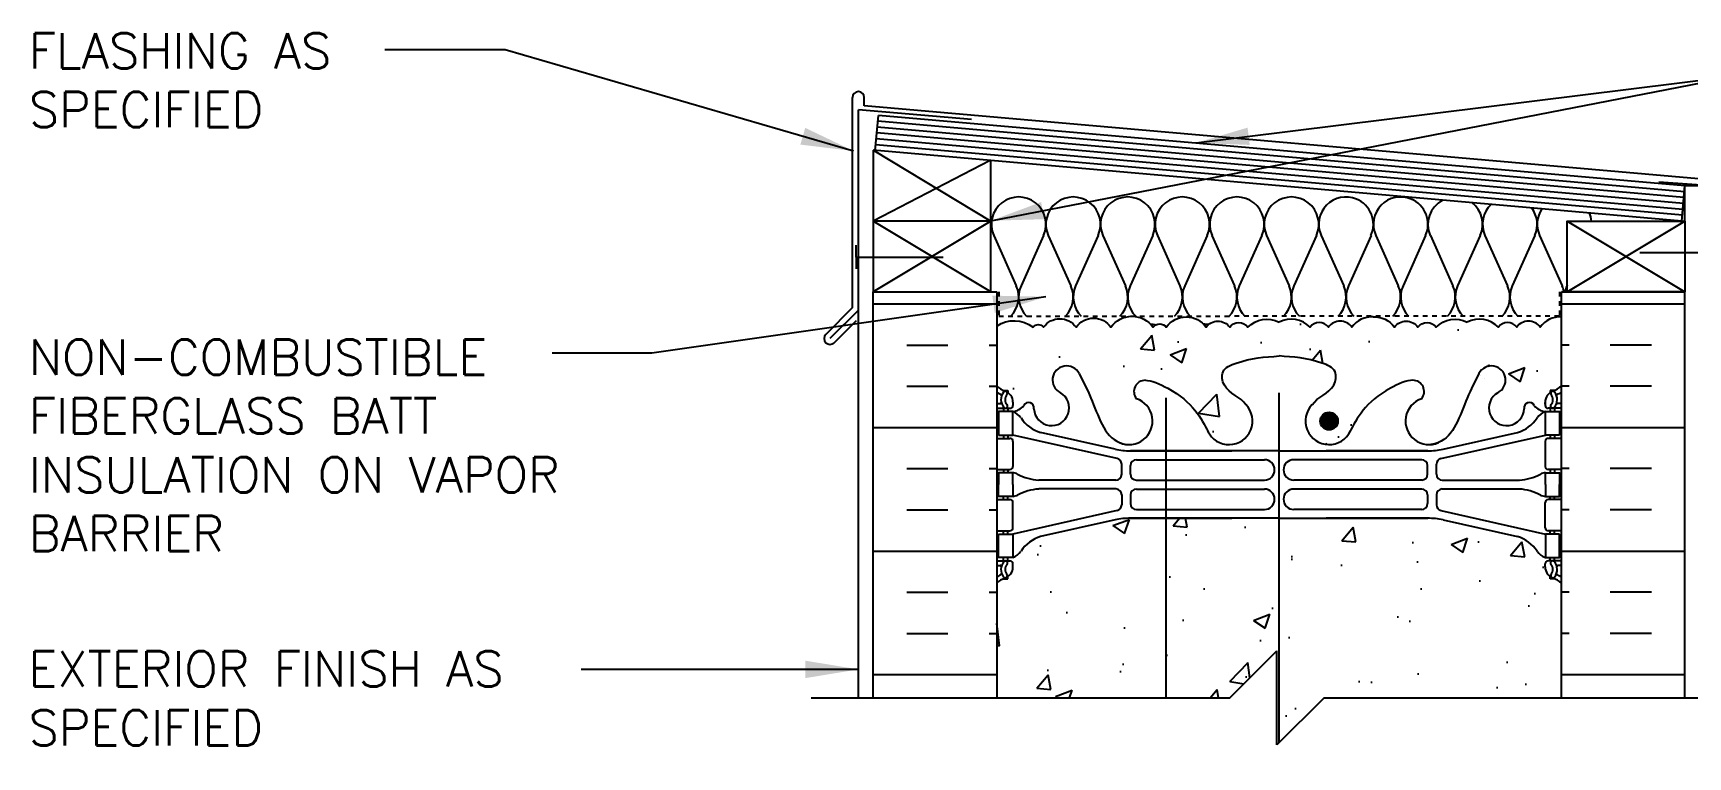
# Model space of a CAD drawing. Header units: inches. Extents: x 386 to 486, y 202 to 274.
# Drawn here: x 431.73 to 466.9, y 258.63 to 274 of the extents above; entities that cross this region are included whole.
import ezdxf

# ---------------------------------------------------------------- set-up
doc = ezdxf.new("R2010")
doc.units = ezdxf.units.IN
doc.header["$LTSCALE"] = 0.5
doc.header["$MEASUREMENT"] = 0
doc.linetypes.add('DASHED2', pattern=[0.375, 0.25, -0.125])
for name, color, linetype in [('HATCH', 12, 'Continuous'), ('line25', 2, 'Continuous'), ('LINE3', 3, 'Continuous'), ('LINE50', 5, 'Continuous'), ('LINE9', 9, 'Continuous'), ('TEXT', 4, 'Continuous'), ('Web_Edge', 9, 'Continuous')]:
    doc.layers.add(name, color=color, linetype=linetype)
doc.styles.add('DIM', font='romans.shx', dxfattribs={"width": 0.7})
doc.styles.add('ROMANS', font='romans.shx', dxfattribs={"height": 1.125})
doc.dimstyles.new('ext_12', dxfattribs={"dimscale": 12, "dimtxt": 0.09375, "dimasz": 0.09375, "dimexe": 0.09375, "dimexo": 0.0625, "dimgap": 0.0625, "dimtad": 1, "dimdec": 1, "dimzin": 3, "dimdsep": 46, "dimlunit": 4, "dimtxsty": 'DIM', "dimcen": 0.09, "dimdle": 0.09375, "dimclrt": 4, "dimadec": 0, "dimazin": 0, "dimtfac": 1, "dimtdec": 1, "dimtmove": 2, "dimatfit": 3, "dimfxl": 1, "dimfrac": 2, "dimtolj": 1, "dimtzin": 0, "dimarcsym": 0})
pattern_1 = [(50, (0, 0), (3.586301, -0.31376), [0.375, -4.125]), (355, (0, 0), (-0.693757, 3.76096), [0.3, -3.3]), (100.45144, (0.299, -0.026), (2.892544, 3.4472), [0.3187, -3.50571]), (46.1842, (0, 1), (5.336207, -0.827596), [0.5625, -6.1875]), (96.6356, (0.4447, 0.931), (4.67331, 4.870593), [0.47805, -5.25857]), (351.1842, (0, 1), (4.67331, 4.870593), [0.45, -4.95]), (21, (0.5, 0.75), (2.984535, -2.013094), [0.375, -4.125]), (326, (0.5, 0.75), (1.216577, 3.62575), [0.3, -3.3]), (71.45144, (0.7487, 0.5822), (4.201112, 1.612656), [0.3187, -3.50571]), (37.5, (0, 0), (0.0607993, 1.6644693), [0, -3.26, 0, -3.35, 0, -3.3125]), (7.5, (0, 0), (1.3153477, 1.9720586), [0, -1.91, 0, -3.185, 0, -1.2625]), (327.5, (-1.115, 0), (2.6691122, -0.1127744), [0, -1.25, 0, -3.9, 0, -5.175]), (317.5, (-1.615, 0), (2.915931, 0.500525), [0, -1.625, 0, -2.59, 0, -3.675])]

msp = doc.modelspace()

# ---------------------------------------------------------------- hatches: boundary and pattern name
at = {"layer": 'HATCH'}
h = msp.add_hatch(dxfattribs=at)
h.set_pattern_fill('INSUL', color=256, scale=7, style=0)
h.set_pattern_definition([(0, (-2473.9538, -146.501), (0, 2.625), []), (0, (-2473.9538, -145.626), (0, 2.625), [0.875, -0.875]), (0, (-2473.9538, -144.751), (0, 2.625), [0.875, -0.875])])
h.paths.add_polyline_path([(449.583, 259.883), (452.208, 259.883), (452.208, 268.508), (451.52, 268.508), (451.52, 269.008), (450.02, 269.008), (450.02, 268.508), (449.583, 268.508)])
h = msp.add_hatch(dxfattribs=at)
h.set_pattern_fill('INSUL', color=256, scale=7, style=0)
h.set_pattern_definition([(180, (3390.3694, -146.501), (0, 2.625), []), (180, (3390.3694, -145.626), (0, 2.625), [0.875, -0.875]), (180, (3390.3694, -144.751), (0, 2.625), [0.875, -0.875])])
h.paths.add_polyline_path([(464.208, 259.883), (466.833, 259.883), (466.833, 268.508), (466.395, 268.508), (466.395, 269.008), (464.895, 269.008), (464.895, 268.508), (464.208, 268.508)])
h = msp.add_hatch(dxfattribs=at)
h.set_pattern_fill('AR-CONC', color=256, scale=0.5)
h.set_pattern_definition(pattern_1)
edge = h.paths.add_edge_path()
edge.add_arc((464.18, 267.458), 0.517, 86.8807, 145)
edge.add_arc((463.507, 267.579), 0.305, 35, 145)
edge.add_arc((463.063, 267.619), 0.236, 35, 145)
edge.add_arc((462.469, 267.371), 0.554, 43.7294, 118.173)
edge.add_arc((461.946, 267.371), 0.554, 61.827, 136.2706)
edge.add_arc((461.352, 267.619), 0.236, 35, 145)
edge.add_arc((460.909, 267.579), 0.305, 35, 145)
edge.add_arc((460.236, 267.458), 0.517, 35, 93.1193)
edge.add_arc((460.18, 267.458), 0.517, 86.8807, 145)
edge.add_arc((459.507, 267.579), 0.305, 35, 145)
edge.add_arc((459.063, 267.619), 0.236, 35, 145)
edge.add_arc((458.469, 267.371), 0.554, 43.7294, 118.173)
edge.add_arc((457.946, 267.371), 0.554, 61.827, 136.2706)
edge.add_arc((457.352, 267.619), 0.236, 35, 145)
edge.add_arc((456.909, 267.579), 0.305, 35, 145)
edge.add_arc((456.236, 267.458), 0.517, 35, 145)
edge.add_arc((455.672, 267.656), 0.172, 35, 145)
edge.add_arc((455.083, 267.441), 0.546, 35, 145)
edge.add_arc((454.266, 267.495), 0.451, 35, 145)
edge.add_arc((453.55, 267.512), 0.423, 35, 145)
edge.add_arc((453.093, 267.677), 0.135, 35, 145)
edge.add_arc((452.578, 267.227), 0.665, 52.4676, 123.7755)
edge.add_line((452.208, 267.78), (452.208, 266.508))
edge.add_arc((452.554, 266.869), 0.5, 226.2109, 246.4218)
edge.add_line((452.354, 266.411), (452.444, 266.411))
edge.add_line((452.444, 266.411), (452.444, 266.369))
edge.add_arc((452.304, 266.162), 0.25, 0, 55.9442, ccw=False)
edge.add_line((452.554, 266.162), (452.554, 266.095))
edge.add_arc((452.491, 266.095), 0.0625, -90, 0, ccw=False)
edge.add_line((452.491, 266.032), (452.444, 266.032))
edge.add_line((452.444, 266.032), (452.444, 265.962))
edge.add_line((452.444, 265.962), (452.549, 265.962))
edge.add_arc((452.511, 266.312), 0.352, 276.1291, 321.5331)
edge.add_arc((452.888, 266.044), 0.113, -12.1844, 154.0569, ccw=False)
edge.add_arc((453.374, 266.039), 0.375, 182.9237, 419.8675)
edge.add_arc((453.694, 266.632), 0.3, 27.597, 243.9425, ccw=False)
edge.add_spline(control_points=[(453.96, 266.771), (454.046, 266.605), (454.299, 266.115), (454.493, 265.434), (454.819, 265.303)], knot_values=[0, 0, 0, 0, 0.579211, 1.703896, 1.703896, 1.703896, 1.703896], degree=3, periodic=0)
edge.add_spline(control_points=[(454.819, 265.303), (454.868, 265.283), (454.923, 265.271), (454.979, 265.262)], knot_values=[1.703896, 1.703896, 1.703896, 1.703896, 1.875321, 1.875321, 1.875321, 1.875321], degree=3, periodic=0)
edge.add_arc((455.02, 265.761), 0.5, 265.2926, 431.7937)
edge.add_arc((455.367, 266.386), 0.242, 90, 218.2327, ccw=False)
edge.add_spline(control_points=[(455.367, 266.628), (455.488, 266.63), (456.307, 266.278), (456.552, 265.831), (456.691, 265.551)], knot_values=[0.038125, 0.038125, 0.038125, 0.038125, 0.320663, 1.237398, 1.237398, 1.237398, 1.237398], degree=3, periodic=0)
edge.add_spline(control_points=[(456.701, 265.532), (456.698, 265.538), (456.695, 265.545), (456.691, 265.551)], knot_values=[1.237398, 1.237398, 1.237398, 1.237398, 1.258119, 1.258119, 1.258119, 1.258119], degree=3, periodic=0)
edge.add_arc((457.145, 265.761), 0.5, 208.0183, 404.1875)
edge.add_spline(control_points=[(457.504, 266.109), (457.396, 266.272), (457.036, 266.363), (456.96, 266.858), (457.508, 267.094), (457.912, 267.123), (458.208, 267.144)], knot_values=[0.229407, 0.229407, 0.229407, 0.229407, 0.844432, 1.128849, 1.464331, 2.389004, 2.389004, 2.389004, 2.389004], degree=3, periodic=0)
edge.add_spline(control_points=[(458.208, 267.144), (458.504, 267.123), (458.908, 267.094), (459.456, 266.858), (459.379, 266.363), (459.019, 266.272), (458.912, 266.109)], knot_values=[0.229407, 0.229407, 0.229407, 0.229407, 1.15408, 1.489562, 1.773979, 2.389004, 2.389004, 2.389004, 2.389004], degree=3, periodic=0)
edge.add_arc((459.27, 265.761), 0.5, 135.8125, 331.9817)
edge.add_spline(control_points=[(459.715, 265.532), (459.718, 265.538), (459.721, 265.545), (459.724, 265.551)], knot_values=[1.237398, 1.237398, 1.237398, 1.237398, 1.258119, 1.258119, 1.258119, 1.258119], degree=3, periodic=0)
edge.add_spline(control_points=[(459.724, 265.551), (459.864, 265.831), (460.109, 266.278), (460.928, 266.63), (461.049, 266.628)], knot_values=[0.038125, 0.038125, 0.038125, 0.038125, 0.95486, 1.237398, 1.237398, 1.237398, 1.237398], degree=3, periodic=0)
edge.add_arc((461.049, 266.386), 0.242, -38.2327, 90, ccw=False)
edge.add_arc((461.395, 265.761), 0.5, 108.2063, 274.7074)
edge.add_spline(control_points=[(461.436, 265.262), (461.493, 265.271), (461.547, 265.283), (461.597, 265.303)], knot_values=[1.703896, 1.703896, 1.703896, 1.703896, 1.875321, 1.875321, 1.875321, 1.875321], degree=3, periodic=0)
edge.add_spline(control_points=[(461.597, 265.303), (461.923, 265.434), (462.117, 266.115), (462.37, 266.605), (462.456, 266.771)], knot_values=[0, 0, 0, 0, 1.124685, 1.703896, 1.703896, 1.703896, 1.703896], degree=3, periodic=0)
edge.add_arc((462.722, 266.632), 0.3, -63.9425, 153.0565, ccw=False)
edge.add_arc((463.042, 266.039), 0.375, 120.1325, 357.0763)
edge.add_arc((463.527, 266.044), 0.113, 25.9431, 192.1844, ccw=False)
edge.add_arc((463.904, 266.312), 0.352, 218.4669, 263.8709)
edge.add_line((463.867, 265.962), (463.972, 265.962))
edge.add_line((463.972, 265.962), (463.972, 266.032))
edge.add_line((463.972, 266.032), (463.924, 266.032))
edge.add_arc((463.924, 266.095), 0.0625, 180, 270, ccw=False)
edge.add_line((463.862, 266.095), (463.862, 266.162))
edge.add_arc((464.112, 266.162), 0.25, 124.0558, 180, ccw=False)
edge.add_line((463.972, 266.369), (463.972, 266.411))
edge.add_line((463.972, 266.411), (464.062, 266.411))
edge.add_arc((463.862, 266.869), 0.5, 293.5782, 313.7891)
edge.add_line((464.208, 266.508), (464.208, 267.974))
h = msp.add_hatch(dxfattribs=at)
h.set_pattern_fill('AR-CONC', color=256, scale=0.5)
h.set_pattern_definition(pattern_1)
h.paths.add_polyline_path([(464.208, 262.316, 0.088416), (464.062, 262.413), (463.972, 262.413), (463.972, 262.455, -0.249069), (463.862, 262.662), (463.862, 262.73, -0.414214), (463.924, 262.792), (463.972, 262.792), (463.972, 262.862), (463.867, 262.862, -0.168672), (463.681, 263.012, 0.17445), (463.273, 263.308), (461.693, 263.661, 0.054974), (461.366, 263.697), (458.208, 263.697), (455.05, 263.697, 0.054974), (454.723, 263.661), (453.142, 263.308, 0.17445), (452.735, 263.012, -0.168672), (452.549, 262.862), (452.444, 262.862), (452.444, 262.792), (452.491, 262.792, -0.414214), (452.554, 262.73), (452.554, 262.662, -0.249069), (452.444, 262.455), (452.444, 262.413), (452.354, 262.413, 0.088416), (452.208, 262.316), (452.208, 259.883), (457.164, 259.883), (458.164, 260.883), (458.164, 258.883), (459.164, 259.883), (464.208, 259.883)])
h.paths.add_polyline_path([(454.433, 246.336), (452.573, 246.336), (452.573, 243.883), (454.433, 243.883)])
h.paths.add_polyline_path([(457.958, 243.572), (455.05, 243.572, 0.054974), (454.723, 243.536), (453.142, 243.183, 0.17445), (452.735, 242.887, -0.168672), (452.549, 242.737), (452.444, 242.737), (452.444, 242.667), (452.491, 242.667, -0.414214), (452.554, 242.605), (452.554, 242.537, -0.249069), (452.444, 242.33), (452.444, 242.288), (452.354, 242.288, 0.088416), (452.208, 242.191), (452.208, 236.576, 0.088416), (452.354, 236.479), (452.444, 236.479), (452.444, 236.437, -0.249069), (452.554, 236.23), (452.554, 236.162, -0.414214), (452.491, 236.1), (452.444, 236.1), (452.444, 236.03), (452.549, 236.03, -0.168672), (452.735, 235.88, 0.17445), (453.142, 235.584), (454.723, 235.231, 0.054974), (455.05, 235.195), (458.208, 235.195), (461.366, 235.195, 0.054974), (461.693, 235.231), (463.273, 235.584, 0.17445), (463.681, 235.88, -0.168672), (463.867, 236.03), (463.972, 236.03), (463.972, 236.1), (463.924, 236.1, -0.414214), (463.862, 236.162), (463.862, 236.23, -0.249069), (463.972, 236.437), (463.972, 236.479), (464.062, 236.479, 0.088416), (464.208, 236.576), (464.208, 242.191, 0.088416), (464.062, 242.288), (463.972, 242.288), (463.972, 242.33, -0.249069), (463.862, 242.537), (463.862, 242.605, -0.414214), (463.924, 242.667), (463.972, 242.667), (463.972, 242.737), (463.867, 242.737, -0.168672), (463.681, 242.887, 0.17445), (463.273, 243.183), (461.693, 243.536, 0.054974), (461.366, 243.572), (458.458, 243.572), (458.458, 239.831), (458.736, 239.831), (458.736, 239.605), (458.477, 239.605), (458.208, 239.605), (457.679, 239.605), (457.679, 239.831), (457.958, 239.831)])
h.paths.add_polyline_path([(463.273, 225.183), (461.693, 225.536, 0.054974), (461.366, 225.572), (458.208, 225.572), (455.05, 225.572, 0.054974), (454.723, 225.536), (453.142, 225.183, 0.17445), (452.735, 224.887, -0.168672), (452.549, 224.737), (452.444, 224.737), (452.444, 224.667), (452.491, 224.667, -0.414214), (452.554, 224.605), (452.554, 224.537, -0.249069), (452.444, 224.33), (452.444, 224.288), (452.354, 224.288, 0.088416), (452.208, 224.191), (452.208, 221.386), (457.208, 221.386), (458.208, 222.386), (458.208, 221.386), (458.208, 220.386), (459.208, 221.386), (464.208, 221.386), (464.208, 224.191, 0.088416), (464.062, 224.288), (463.972, 224.288), (463.972, 224.33, -0.249069), (463.862, 224.537), (463.862, 224.605, -0.414214), (463.924, 224.667), (463.972, 224.667), (463.972, 224.737), (463.867, 224.737, -0.168672), (463.681, 224.887, 0.17445)])
at = {"layer": 'LINE3'}
h = msp.add_hatch(color=256, dxfattribs=at)
h.paths.add_polyline_path([(459.455, 265.795, 0.831395), (459.086, 265.795)])
h.paths.add_polyline_path([(459.458, 265.761, 0.045935), (459.455, 265.795), (459.086, 265.795, 0.045935), (459.083, 265.761, 1)])

# ---------------------------------------------------------------- linework, layer by layer
at = {"layer": 'HATCH'}
for p, q in [((449.145, 268.171), (449.145, 272.633)), ((449.395, 272.457), (449.395, 272.633)), ((449.27, 268.119), (449.27, 272.374)), ((451.674, 272.164), (449.27, 272.374)), ((467.914, 270.837), (449.395, 272.457)), ((466.8, 270.382), (449.661, 271.882)), ((466.811, 270.507), (449.672, 272.006)), ((466.822, 270.631), (449.683, 272.131)), ((449.598, 271.511), (452.083, 270.008)), ((466.778, 270.133), (449.639, 271.632)), ((466.789, 270.258), (449.65, 271.757)), ((452.072, 271.294), (449.583, 270.008)), ((467.583, 270.742), (466.276, 270.834)), ((452.083, 268.508), (449.583, 270.008)), ((452.083, 270.008), (449.583, 268.508)), ((452.146, 269.705), (452.625, 268.632)), ((453.205, 269.705), (452.726, 268.631)), ((453.305, 269.705), (453.784, 268.632)), ((454.364, 269.705), (453.885, 268.631)), ((454.465, 269.705), (454.944, 268.632)), ((455.523, 269.705), (455.045, 268.631)), ((455.624, 269.705), (456.103, 268.632)), ((456.683, 269.705), (456.204, 268.631)), ((456.783, 269.705), (457.263, 268.632)), ((457.842, 269.705), (457.363, 268.631)), ((457.942, 269.705), (458.422, 268.632)), ((459.001, 269.705), (458.523, 268.631)), ((459.102, 269.705), (459.581, 268.632)), ((460.162, 269.705), (459.682, 268.632)), ((460.262, 269.705), (460.742, 268.632)), ((461.322, 269.705), (460.843, 268.632)), ((461.423, 269.705), (461.902, 268.632)), ((462.482, 269.705), (462.003, 268.632)), ((462.583, 269.705), (463.063, 268.632)), ((463.643, 269.705), (463.163, 268.632)), ((463.744, 269.705), (464.223, 268.632)), ((464.333, 268.508), (466.833, 270.008)), ((464.333, 270.008), (466.833, 268.508)), ((464.333, 268.652), (464.324, 268.632)), ((449.145, 268.171), (448.577, 267.602)), ((449.27, 268.119), (448.665, 267.514)), ((449.22, 267.893), (448.753, 267.426))]:
    msp.add_line(p, q, dxfattribs=at)
at = {"layer": 'HATCH', "color": 6, "linetype": 'DASHED2', "ltscale": 0.5}
for points in [[(450.895, 268.508), (452.252, 268.508), (452.252, 267.988), (457.208, 267.988)], [(465.52, 268.508), (464.164, 268.508), (464.164, 267.988), (457.208, 267.988)]]:
    msp.add_lwpolyline(points, dxfattribs=at)
at = {"layer": 'HATCH'}
for points in [[(452.208, 267.78, -0.321585), (452.983, 267.754, -0.520567), (453.203, 267.754, -0.520567), (453.896, 267.754, -0.520567), (454.636, 267.754, -0.520567), (455.531, 267.754, -0.520567), (455.813, 267.754, -0.520567), (456.659, 267.754, -0.520567), (457.159, 267.754, -0.520567), (457.546, 267.754, -0.336749), (458.208, 267.86)], [(460.208, 267.974, 0.259173), (459.756, 267.754, 0.520567), (459.257, 267.754, 0.520567), (458.87, 267.754, 0.336749), (458.208, 267.86)], [(460.208, 267.974, -0.259173), (460.659, 267.754, -0.520567), (461.159, 267.754, -0.520567), (461.546, 267.754, -0.336749), (462.208, 267.86)], [(464.208, 267.974, 0.259173), (463.756, 267.754, 0.520567), (463.257, 267.754, 0.520567), (462.87, 267.754, 0.336749), (462.208, 267.86)]]:
    msp.add_lwpolyline(points, format="xyb", dxfattribs=at)
for centre, radius, start, end in [((449.27, 272.633), 0.125, 0, 180), ((452.675, 269.941), 0.58, 335.9664, 204.0694), ((453.834, 269.941), 0.58, 335.9664, 204.0694), ((454.994, 269.941), 0.58, 335.9664, 204.0694), ((456.153, 269.941), 0.58, 335.9664, 204.0694), ((457.313, 269.941), 0.58, 335.9664, 204.0694), ((458.472, 269.941), 0.58, 335.9664, 204.0694), ((459.632, 269.941), 0.58, 67.4688, 204.0604), ((459.632, 269.941), 0.58, 335.9306, 67.521), ((460.792, 269.941), 0.58, 67.4688, 204.0604), ((460.793, 269.941), 0.58, 335.9306, 67.521), ((461.952, 269.941), 0.58, 118.0068, 204.0604), ((461.953, 269.941), 0.58, 335.9306, 52.0177), ((463.113, 269.941), 0.58, 133.3751, 204.0604), ((463.113, 269.941), 0.58, 335.9306, 36.6377), ((464.273, 269.941), 0.58, 145.6676, 204.0604), ((464.274, 269.941), 0.58, 6.6407, 24.3392), ((452.096, 268.395), 0.58, 315.3149, 24.0694), ((453.255, 268.395), 0.58, 315.3149, 24.0694), ((454.415, 268.395), 0.58, 315.3149, 24.0694), ((455.574, 268.395), 0.58, 315.3149, 24.0694), ((456.733, 268.395), 0.58, 315.3149, 24.0694), ((457.892, 268.395), 0.58, 315.3149, 24.0694), ((459.052, 268.395), 0.58, 315.3149, 24.0694), ((460.212, 268.395), 0.58, 155.9306, 224.6851), ((460.212, 268.395), 0.58, 315.3149, 24.0694), ((461.372, 268.395), 0.58, 155.9306, 224.6851), ((461.373, 268.395), 0.58, 315.3149, 24.0694), ((462.532, 268.395), 0.58, 155.9306, 224.6851), ((462.533, 268.395), 0.58, 315.3149, 24.0694), ((463.693, 268.395), 0.58, 155.9306, 224.6851), ((463.694, 268.395), 0.58, 11.2585, 24.0694), ((464.853, 268.395), 0.58, 155.9306, 168.7415), ((453.255, 268.395), 0.58, 155.9664, 224.6851), ((454.415, 268.395), 0.58, 155.9664, 224.6851), ((455.574, 268.395), 0.58, 155.9664, 224.6851), ((456.733, 268.395), 0.58, 155.9664, 224.6851), ((457.893, 268.395), 0.58, 155.9664, 224.6851), ((459.052, 268.395), 0.58, 155.9664, 224.6851), ((448.665, 267.514), 0.125, 135, 315), ((455.574, 268.395), 0.58, 259.8878, 270), ((456.733, 268.395), 0.58, 255.8368, 268.3302)]:
    msp.add_arc(centre, radius, start, end, dxfattribs=at)
at = {"layer": 'line25'}
for p, q in [((449.628, 271.508), (449.694, 272.255)), ((466.832, 270.756), (449.694, 272.255)), ((449.583, 271.512), (449.583, 268.508)), ((466.767, 270.008), (449.583, 271.512)), ((452.083, 268.508), (452.083, 271.293)), ((466.767, 270.008), (466.832, 270.756)), ((466.833, 270.008), (466.833, 270.76)), ((467.333, 270.76), (466.833, 270.76)), ((452.083, 270.008), (449.583, 270.008)), ((452.208, 268.508), (452.208, 259.883)), ((464.208, 259.883), (464.208, 268.508))]:
    msp.add_line(p, q, dxfattribs=at)
msp.add_lwpolyline([(466.833, 270.008), (466.833, 268.508), (464.333, 268.508), (464.333, 270.008)], close=True, dxfattribs=at)
at = {"layer": 'LINE3'}
for p, q in [((455.812, 259.883), (455.812, 266.255)), ((458.208, 258.928), (458.208, 266.36))]:
    msp.add_line(p, q, dxfattribs=at)
msp.add_circle((459.27, 265.761), 0.188, dxfattribs=at)
at = {"layer": 'LINE50'}
for p, q in [((449.583, 268.508), (452.208, 268.508)), ((449.583, 259.883), (449.583, 268.508)), ((464.208, 268.508), (466.833, 268.508)), ((466.833, 259.883), (466.833, 268.508))]:
    msp.add_line(p, q, dxfattribs=at)
at = {"layer": 'LINE9'}
for p, q in [((449.226, 269.244), (449.226, 269.494)), ((467.723, 269.338), (465.877, 269.338)), ((449.226, 269.244), (451.071, 269.244)), ((449.226, 269.244), (449.226, 268.994)), ((449.27, 259.883), (449.27, 268.119)), ((457.164, 259.883), (458.164, 260.883)), ((458.164, 258.883), (458.164, 260.883)), ((448.27, 259.883), (457.164, 259.883)), ((459.164, 259.883), (458.164, 258.883)), ((459.164, 259.883), (468.057, 259.883))]:
    msp.add_line(p, q, dxfattribs=at)
at = {"layer": 'Web_Edge'}
for p, q in [((452.354, 266.411), (452.444, 266.411)), ((452.444, 266.411), (452.444, 266.369)), ((464.062, 266.411), (463.972, 266.411)), ((463.972, 266.411), (463.972, 266.369)), ((452.208, 266.132), (452.286, 266.132)), ((452.208, 266.032), (452.491, 266.032)), ((452.354, 266.032), (452.354, 265.962)), ((452.444, 266.032), (452.444, 265.962)), ((452.554, 266.162), (452.554, 266.095)), ((463.862, 266.162), (463.862, 266.095)), ((464.208, 266.032), (463.924, 266.032)), ((463.972, 266.032), (463.972, 265.962)), ((464.062, 266.032), (464.062, 265.962)), ((464.208, 266.132), (464.13, 266.132)), ((454.723, 265.164), (453.142, 265.517)), ((461.693, 265.164), (463.273, 265.517)), ((452.208, 265.392), (452.491, 265.392)), ((452.354, 265.462), (452.354, 265.392)), ((452.444, 265.462), (452.444, 265.392)), ((454.766, 264.966), (452.549, 265.462)), ((452.554, 265.33), (452.554, 264.795)), ((455.05, 265.128), (457.208, 265.128)), ((458.208, 265.128), (455.05, 265.128)), ((458.208, 265.128), (461.366, 265.128)), ((461.366, 265.128), (459.208, 265.128)), ((461.649, 264.966), (463.867, 265.462)), ((463.862, 265.33), (463.862, 264.795)), ((464.208, 265.392), (463.924, 265.392)), ((463.972, 265.462), (463.972, 265.392)), ((464.062, 265.462), (464.062, 265.392)), ((454.864, 264.631), (454.864, 264.844)), ((455.052, 264.632), (455.052, 264.816)), ((455.177, 264.941), (457.896, 264.941)), ((461.239, 264.941), (458.52, 264.941)), ((461.364, 264.632), (461.364, 264.816)), ((461.552, 264.631), (461.552, 264.844)), ((452.208, 264.732), (452.491, 264.732)), ((452.354, 264.732), (452.354, 264.662)), ((452.444, 264.732), (452.444, 264.662)), ((454.739, 264.506), (453.102, 264.506)), ((455.177, 264.507), (457.896, 264.507)), ((461.239, 264.507), (458.52, 264.507)), ((461.677, 264.506), (463.314, 264.506)), ((464.208, 264.732), (463.924, 264.732)), ((463.972, 264.732), (463.972, 264.662)), ((464.062, 264.732), (464.062, 264.662)), ((452.208, 264.092), (452.491, 264.092)), ((452.354, 264.092), (452.354, 264.162)), ((452.444, 264.092), (452.444, 264.162)), ((454.739, 264.318), (453.102, 264.318)), ((454.864, 264.193), (454.864, 263.981)), ((455.052, 264.192), (455.052, 264.008)), ((455.177, 264.317), (457.896, 264.317)), ((461.239, 264.317), (458.52, 264.317)), ((461.364, 264.192), (461.364, 264.008)), ((461.552, 264.193), (461.552, 263.981)), ((461.677, 264.318), (463.314, 264.318)), ((464.208, 264.092), (463.924, 264.092)), ((463.972, 264.092), (463.972, 264.162)), ((464.062, 264.092), (464.062, 264.162)), ((454.766, 263.859), (452.549, 263.362)), ((452.554, 263.495), (452.554, 264.03)), ((455.177, 263.883), (457.896, 263.883)), ((461.239, 263.883), (458.52, 263.883)), ((461.649, 263.859), (463.867, 263.362)), ((463.862, 263.495), (463.862, 264.03)), ((452.208, 263.432), (452.491, 263.432)), ((452.354, 263.362), (452.354, 263.432)), ((452.444, 263.362), (452.444, 263.432)), ((454.723, 263.661), (453.142, 263.308)), ((455.05, 263.697), (457.208, 263.697)), ((458.208, 263.697), (455.05, 263.697)), ((458.208, 263.697), (461.366, 263.697)), ((461.366, 263.697), (459.208, 263.697)), ((461.693, 263.661), (463.273, 263.308)), ((464.208, 263.432), (463.924, 263.432)), ((463.972, 263.362), (463.972, 263.432)), ((464.062, 263.362), (464.062, 263.432)), ((452.208, 262.792), (452.491, 262.792)), ((452.208, 262.692), (452.286, 262.692)), ((452.354, 262.792), (452.354, 262.862)), ((452.444, 262.792), (452.444, 262.862)), ((452.554, 262.662), (452.554, 262.73)), ((463.862, 262.662), (463.862, 262.73)), ((464.208, 262.792), (463.924, 262.792)), ((463.972, 262.792), (463.972, 262.862)), ((464.062, 262.792), (464.062, 262.862)), ((464.208, 262.692), (464.13, 262.692)), ((452.354, 262.413), (452.444, 262.413)), ((452.444, 262.413), (452.444, 262.455)), ((463.972, 262.413), (463.972, 262.455)), ((464.062, 262.413), (463.972, 262.413))]:
    msp.add_line(p, q, dxfattribs=at)
for points in [[(452.249, 265.462), (452.549, 265.462), (452.549, 265.962), (452.249, 265.962)], [(464.167, 265.462), (463.867, 265.462), (463.867, 265.962), (464.167, 265.962)], [(452.249, 263.362), (452.549, 263.362), (452.549, 262.862), (452.249, 262.862)], [(464.167, 263.362), (463.867, 263.362), (463.867, 262.862), (464.167, 262.862)]]:
    msp.add_lwpolyline(points, close=True, dxfattribs=at)
for points in [[(452.549, 264.412), (452.549, 264.662), (452.249, 264.662), (452.249, 264.412)], [(463.867, 264.412), (463.867, 264.662), (464.167, 264.662), (464.167, 264.412)], [(452.549, 264.412), (452.549, 264.162), (452.249, 264.162), (452.249, 264.412)], [(463.867, 264.412), (463.867, 264.162), (464.167, 264.162), (464.167, 264.412)]]:
    msp.add_lwpolyline(points, dxfattribs=at)
for centre, radius, start, end in [((453.694, 266.632), 0.3, 27.597, 243.9425), ((462.722, 266.632), 0.3, 296.0575, 152.403), ((455.367, 266.386), 0.242, 90, 218.2327), ((461.049, 266.386), 0.242, 321.7673, 90), ((452.554, 266.869), 0.5, 226.2109, 250.5288), ((452.554, 266.869), 0.6, 234.7832, 245.0748), ((452.548, 266.217), 0.25, 140.1145, 222.4609), ((452.292, 266.306), 0.021, 343.464, 63.9957), ((452.39, 266.348), 0.045, 321.448, 139.1879), ((452.304, 266.162), 0.25, 0, 70.5288), ((452.548, 266.217), 0.16, 140.0001, 222.4609), ((453.374, 266.039), 0.375, 182.9237, 59.8675), ((455.02, 265.761), 0.5, 246.2139, 71.7937), ((461.395, 265.761), 0.5, 108.2063, 293.7861), ((463.042, 266.039), 0.375, 120.1325, 357.0763), ((464.112, 266.162), 0.25, 109.4712, 180), ((464.026, 266.348), 0.045, 40.8121, 218.552), ((463.868, 266.217), 0.16, 317.5391, 39.9999), ((463.862, 266.869), 0.5, 289.4712, 313.7891), ((463.868, 266.217), 0.25, 317.5391, 39.8855), ((464.124, 266.306), 0.021, 116.0043, 196.536), ((463.862, 266.869), 0.6, 294.9252, 305.2168), ((452.286, 266.152), 0.0196, 269.4032, 15.4901), ((452.396, 266.079), 0.045, 222.4609, 42.4609), ((452.491, 266.095), 0.0625, 270, 0), ((452.511, 266.312), 0.352, 276.1291, 321.5331), ((452.426, 265.62), 0.364, 34.9775, 70.3387), ((453.35, 266.231), 0.743, 212.7919, 253.8107), ((452.888, 266.044), 0.113, 347.8156, 154.0569), ((457.145, 265.761), 0.5, 204.819, 44.1875), ((459.27, 265.761), 0.5, 135.8125, 335.181), ((463.066, 266.231), 0.743, 286.1893, 327.2081), ((463.527, 266.044), 0.113, 25.9431, 192.1844), ((463.904, 266.312), 0.352, 218.4669, 263.8709), ((463.989, 265.62), 0.364, 109.6613, 145.0225), ((463.924, 266.095), 0.0625, 180, 270), ((464.019, 266.079), 0.045, 137.5391, 317.5391), ((464.13, 266.152), 0.0196, 164.5099, 270.5968), ((452.491, 265.33), 0.0625, 0, 90), ((455.05, 266.628), 1.5, 257.4135, 270), ((461.366, 266.628), 1.5, 270, 282.5865), ((463.924, 265.33), 0.0625, 90, 180), ((452.491, 264.795), 0.0625, 270, 0), ((454.739, 264.844), 0.125, 0, 77.3767), ((455.177, 264.816), 0.125, 90, 180), ((457.896, 264.724), 0.217, 270, 90), ((458.52, 264.724), 0.217, 90, 270), ((461.239, 264.816), 0.125, 0, 90), ((461.677, 264.844), 0.125, 102.6233, 180), ((463.924, 264.795), 0.0625, 180, 270), ((452.545, 264.444), 0.219, 60.4937, 88.92), ((453.19, 265.673), 1.17, 242.6365, 265.6505), ((454.739, 264.631), 0.125, 270, 0), ((455.177, 264.632), 0.125, 180, 270), ((461.239, 264.632), 0.125, 270, 360), ((461.677, 264.631), 0.125, 180, 270), ((463.225, 265.673), 1.17, 274.3495, 297.3635), ((463.871, 264.444), 0.219, 91.08, 119.5063), ((452.491, 264.03), 0.0625, 0, 90), ((452.545, 264.381), 0.219, 271.08, 299.5063), ((453.19, 263.151), 1.17, 94.3495, 117.3635), ((454.739, 264.193), 0.125, 0, 90), ((455.177, 264.192), 0.125, 90, 180), ((457.896, 264.1), 0.217, 270, 90), ((458.52, 264.1), 0.217, 90, 270), ((461.239, 264.192), 0.125, 0, 90), ((461.677, 264.193), 0.125, 90, 180), ((463.225, 263.151), 1.17, 62.6365, 85.6505), ((463.871, 264.381), 0.219, 240.4937, 268.92), ((463.924, 264.03), 0.0625, 90, 180), ((454.739, 263.981), 0.125, 282.6233, 0), ((455.177, 264.008), 0.125, 180, 270), ((461.239, 264.008), 0.125, 270, 0), ((461.677, 263.981), 0.125, 180, 257.3767), ((452.491, 263.495), 0.0625, 270, 0), ((455.05, 262.197), 1.5, 90, 102.5865), ((461.366, 262.197), 1.5, 77.4135, 90), ((463.924, 263.495), 0.0625, 180, 270), ((453.35, 262.594), 0.743, 106.1893, 147.2081), ((463.066, 262.594), 0.743, 32.7919, 73.8107), ((452.286, 262.673), 0.0196, 344.5099, 90.5968), ((452.548, 262.608), 0.25, 137.5391, 219.8855), ((452.396, 262.746), 0.045, 317.5391, 137.5391), ((452.304, 262.662), 0.25, 289.4712, 360), ((452.548, 262.608), 0.16, 137.5391, 219.9999), ((452.491, 262.73), 0.0625, 360, 90), ((452.426, 263.205), 0.364, 289.6613, 325.0225), ((463.989, 263.205), 0.364, 214.9775, 250.3387), ((463.924, 262.73), 0.0625, 90, 180), ((464.112, 262.662), 0.25, 180, 250.5288), ((464.019, 262.746), 0.045, 42.4609, 222.4609), ((463.868, 262.608), 0.16, 320.0001, 42.4609), ((463.868, 262.608), 0.25, 320.1145, 42.4609), ((464.13, 262.673), 0.0196, 89.4032, 195.4901), ((452.554, 261.955), 0.6, 114.9252, 125.2168), ((452.554, 261.955), 0.5, 109.4712, 133.7891), ((452.292, 262.518), 0.021, 296.0043, 16.536), ((452.39, 262.477), 0.045, 220.8121, 38.552), ((464.026, 262.477), 0.045, 141.448, 319.1879), ((463.862, 261.955), 0.5, 46.2109, 70.5288), ((464.124, 262.518), 0.021, 163.464, 243.9957), ((463.862, 261.955), 0.6, 54.7832, 65.0748)]:
    msp.add_arc(centre, radius, start, end, dxfattribs=at)
for points, knots in [([(457.504, 266.109), (457.396, 266.272), (457.036, 266.363), (456.96, 266.858), (457.508, 267.094), (457.912, 267.123), (458.208, 267.144)], [0.229407, 0.229407, 0.229407, 0.229407, 0.844432, 1.128849, 1.464331, 2.389004, 2.389004, 2.389004, 2.389004]), ([(458.912, 266.109), (459.019, 266.272), (459.379, 266.363), (459.456, 266.858), (458.908, 267.094), (458.504, 267.123), (458.208, 267.144)], [0.229407, 0.229407, 0.229407, 0.229407, 0.844432, 1.128849, 1.464331, 2.389004, 2.389004, 2.389004, 2.389004]), ([(453.96, 266.771), (454.046, 266.605), (454.299, 266.115), (454.512, 265.365), (454.923, 265.271), (454.979, 265.262)], [0, 0, 0, 0, 0.579211, 1.703896, 1.875321, 1.875321, 1.875321, 1.875321]), ([(455.367, 266.628), (455.488, 266.63), (456.321, 266.272), (456.56, 265.815), (456.701, 265.532)], [0.038125, 0.038125, 0.038125, 0.038125, 0.320663, 1.258119, 1.258119, 1.258119, 1.258119]), ([(461.049, 266.628), (460.928, 266.63), (460.095, 266.272), (459.855, 265.815), (459.715, 265.532)], [0.038125, 0.038125, 0.038125, 0.038125, 0.320663, 1.258119, 1.258119, 1.258119, 1.258119]), ([(462.456, 266.771), (462.37, 266.605), (462.117, 266.115), (461.903, 265.365), (461.493, 265.271), (461.436, 265.262)], [0, 0, 0, 0, 0.579211, 1.703896, 1.875321, 1.875321, 1.875321, 1.875321])]:
    msp.add_open_spline(points, degree=3, knots=knots, dxfattribs=at)
for points in [[(455.052, 264.637), (455.052, 264.811)], [(461.364, 264.637), (461.364, 264.811)], [(455.052, 264.187), (455.052, 264.013)], [(461.364, 264.187), (461.364, 264.013)]]:
    msp.add_open_spline(points, degree=1, dxfattribs=at)

# ---------------------------------------------------------------- texts
at = {"layer": 'TEXT', "char_height": 0.75, "attachment_point": 1, "style": 'ROMANS'}
for s, insert, width in [('FLASHING AS \\PSPECIFIED', (431.643, 274.002), 8.7776), ('NON-COMBUSTIBLE\\PFIBERGLASS BATT INSULATION ON VAPOR BARRIER', (431.643, 267.496), 12.44051), ('EXTERIOR FINISH AS SPECIFIED', (431.638, 260.872), 12.44051)]:
    msp.add_mtext(s, dxfattribs=dict(at, insert=insert, width=width))

# ---------------------------------------------------------------- leaders
at = {"layer": 'TEXT'}
for points, override in [([(449.169, 271.497), (441.767, 273.649), (439.206, 273.649)], {"dimgap": 0.0625, "dimtad": 0}), ([(452.083, 270.016), (468.002, 273.108)], {"dimgap": 0.0625, "dimtad": 0}), ([(456.446, 271.671), (468.002, 273.108), (473.09, 273.108)], {"dimgap": 0.0625, "dimtad": 0}), ([(453.255, 268.402), (444.883, 267.201), (442.763, 267.201)], {"dimtad": 0})]:
    msp.add_leader(points, dimstyle='ext_12', override=override, dxfattribs=at)
at = {"layer": 'TEXT', "color": 4}
msp.add_leader([(449.27, 260.486), (443.382, 260.486)], dimstyle='ext_12', override={"dimgap": 0.0625, "dimtad": 0}, dxfattribs=at)

doc.saveas('drawing.dxf')
